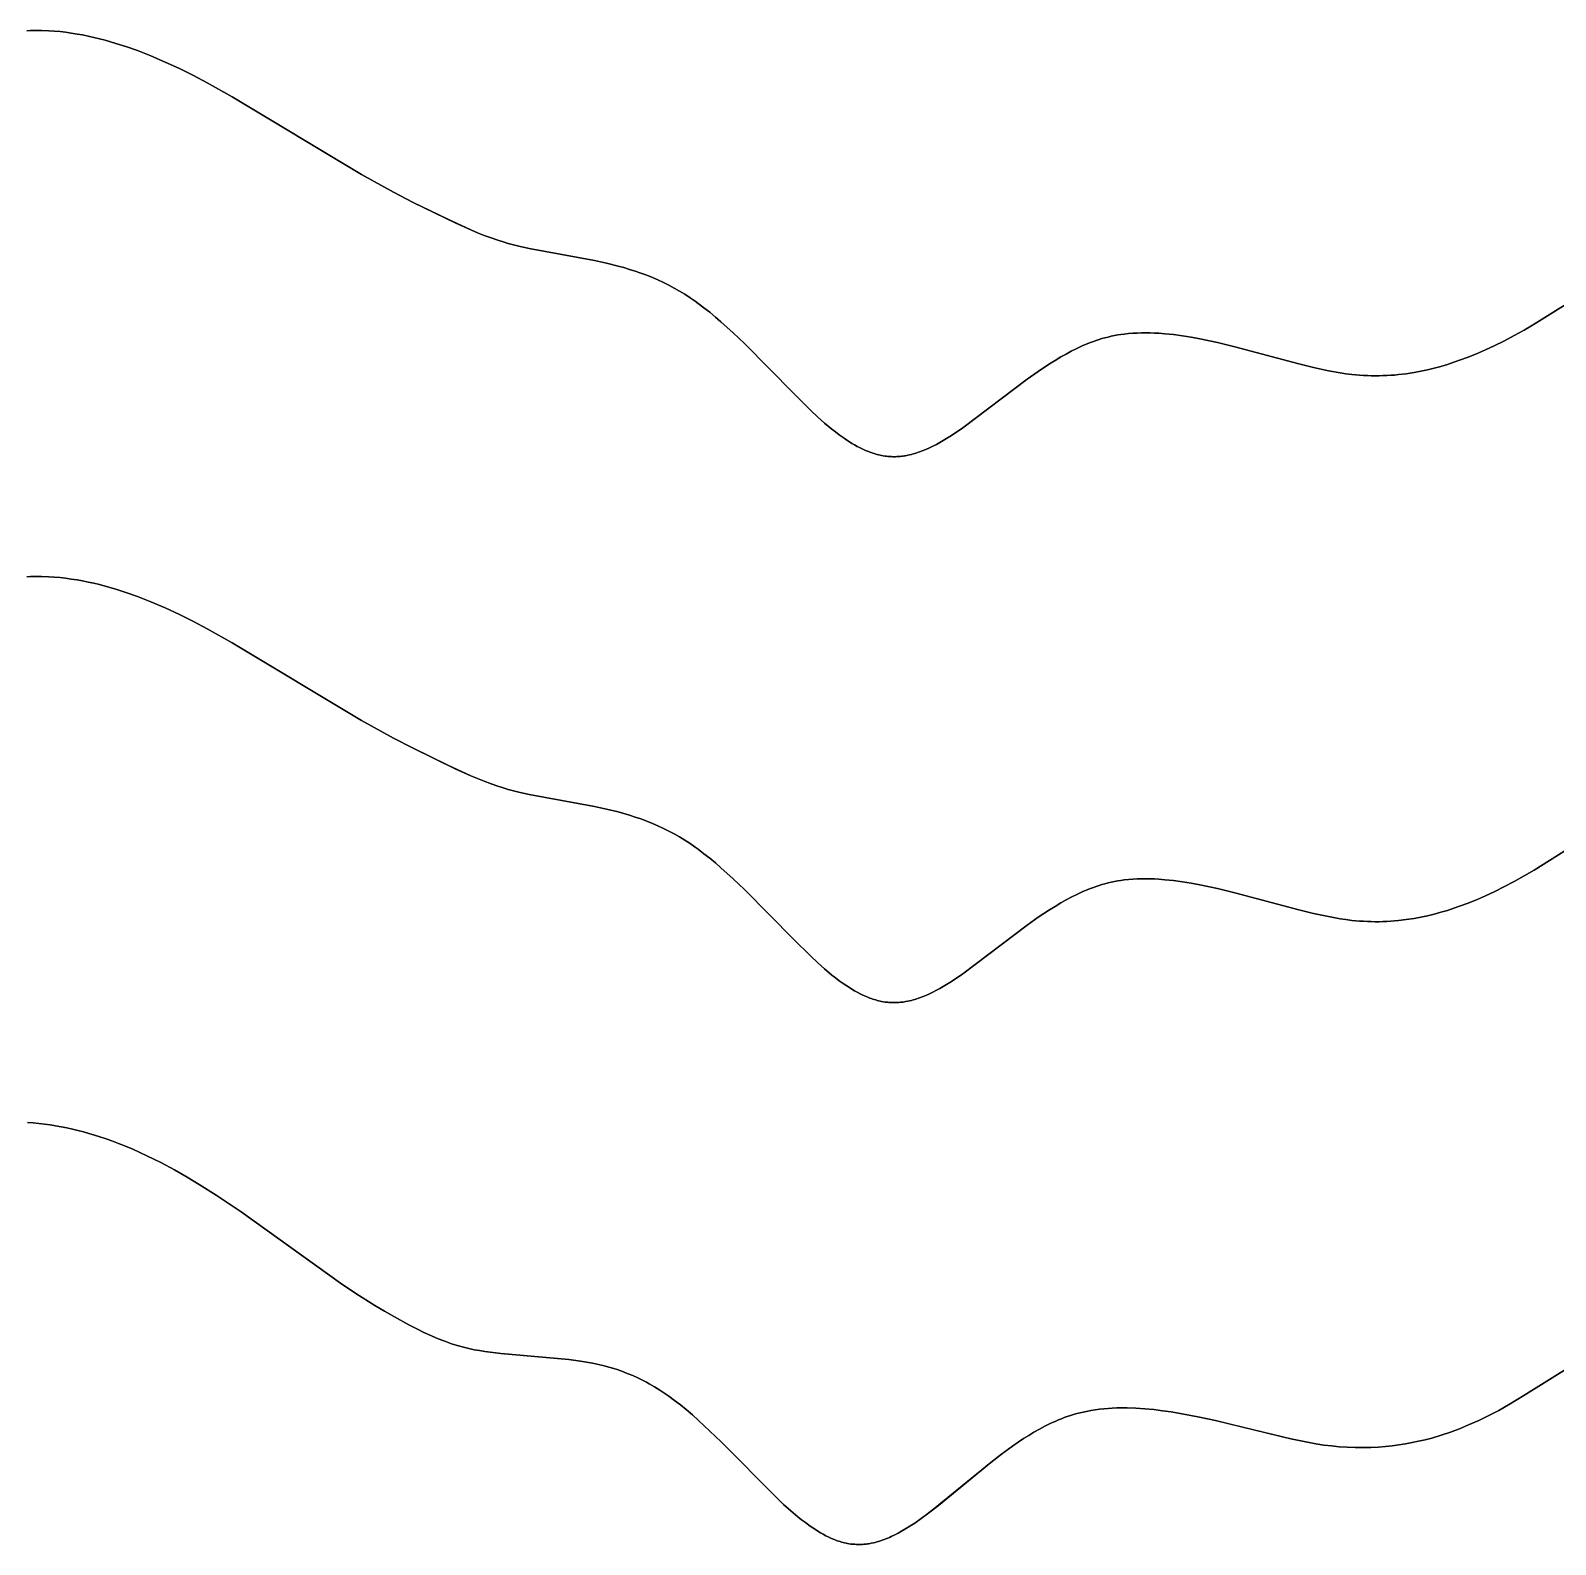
# Model space of a CAD drawing. Header units: feet. Extents: x 0 to 1.5, y 93.18 to 96.08.
# Drawn here: x 0.75 to 0.9375, y 95.1723 to 95.3585 of the extents above; entities that cross this region are included whole.
import ezdxf

# ---------------------------------------------------------------- set-up
doc = ezdxf.new("R2010")
doc.units = ezdxf.units.FT
doc.header["$MEASUREMENT"] = 0
doc.layers.add('Default', color=7, linetype='Continuous', true_color=0x000000)

msp = doc.modelspace()

# ---------------------------------------------------------------- linework, layer by layer
at = {"layer": 'Default'}
for points in [[(0.74956, 95.35842), (0.75001, 95.35844), (0.75045, 95.35845), (0.7509, 95.35845), (0.75134, 95.35845), (0.75224, 95.35842), (0.75293, 95.35837), (0.75363, 95.35831), (0.75432, 95.35823), (0.75502, 95.35814), (0.75572, 95.35802), (0.75641, 95.3579), (0.7571, 95.35776), (0.75779, 95.35761), (0.75848, 95.35744), (0.75916, 95.35726), (0.76051, 95.35687), (0.76185, 95.35644), (0.76316, 95.35598), (0.7648, 95.35533), (0.76656, 95.35457), (0.76831, 95.35376), (0.77004, 95.3529), (0.77174, 95.352), (0.7748, 95.35028), (0.79071, 95.34076), (0.79462, 95.33858), (0.79705, 95.33732), (0.80229, 95.33477), (0.80414, 95.33394), (0.80496, 95.33359), (0.80579, 95.33326), (0.80662, 95.33295), (0.80746, 95.33266), (0.8081, 95.33246), (0.80874, 95.33227), (0.80938, 95.3321), (0.81003, 95.33194), (0.81133, 95.33164), (0.81936, 95.33016), (0.82081, 95.32985), (0.82224, 95.32949), (0.82295, 95.3293), (0.82365, 95.32909), (0.82435, 95.32887), (0.82506, 95.32863), (0.82576, 95.32837), (0.82646, 95.32809), (0.82715, 95.32779), (0.82782, 95.32748), (0.82849, 95.32715), (0.82915, 95.32679), (0.8298, 95.32642), (0.83045, 95.32603), (0.83109, 95.3256), (0.83173, 95.32516), (0.83208, 95.32491), (0.8328, 95.32437), (0.83351, 95.32381), (0.83421, 95.32323), (0.83489, 95.32264), (0.83641, 95.32127), (0.83778, 95.31997), (0.84384, 95.31381), (0.84593, 95.31175), (0.84677, 95.31097), (0.84764, 95.3102), (0.84853, 95.30946), (0.84898, 95.3091), (0.84943, 95.30876), (0.85004, 95.30832), (0.85036, 95.30811), (0.85068, 95.3079), (0.851, 95.3077), (0.85132, 95.30751), (0.85165, 95.30733), (0.85199, 95.30715), (0.85233, 95.30699), (0.85267, 95.30683), (0.85302, 95.30669), (0.8532, 95.30662), (0.85338, 95.30656), (0.85356, 95.3065), (0.85374, 95.30644), (0.85392, 95.30638), (0.8541, 95.30633), (0.85428, 95.30629), (0.85447, 95.30624), (0.85465, 95.30621), (0.85484, 95.30617), (0.85507, 95.30614), (0.85523, 95.30612), (0.85539, 95.3061), (0.85555, 95.30608), (0.85571, 95.30607), (0.85587, 95.30607), (0.85602, 95.30606), (0.85618, 95.30606), (0.85634, 95.30606), (0.8565, 95.30607), (0.85666, 95.30607), (0.85681, 95.30608), (0.85697, 95.3061), (0.85713, 95.30612), (0.85729, 95.30614), (0.85745, 95.30616), (0.8576, 95.30618), (0.85787, 95.30623), (0.85809, 95.30628), (0.85831, 95.30633), (0.85852, 95.30639), (0.85874, 95.30645), (0.85896, 95.30652), (0.85919, 95.3066), (0.85942, 95.30668), (0.85964, 95.30676), (0.86009, 95.30695), (0.86053, 95.30714), (0.86096, 95.30735), (0.86139, 95.30757), (0.86181, 95.3078), (0.86222, 95.30804), (0.86303, 95.30854), (0.86384, 95.30906), (0.86463, 95.30961), (0.87255, 95.31559), (0.8739, 95.31654), (0.87528, 95.31746), (0.87597, 95.3179), (0.87667, 95.31832), (0.87732, 95.31868), (0.87797, 95.31903), (0.87863, 95.31936), (0.8793, 95.31967), (0.87998, 95.31996), (0.88033, 95.32009), (0.88068, 95.32022), (0.88103, 95.32034), (0.88138, 95.32046), (0.88173, 95.32057), (0.88208, 95.32067), (0.88248, 95.32077), (0.88287, 95.32086), (0.88327, 95.32094), (0.88367, 95.32102), (0.88407, 95.32108), (0.88447, 95.32113), (0.885, 95.32119), (0.88553, 95.32123), (0.88606, 95.32126), (0.88659, 95.32128), (0.88712, 95.32128), (0.88765, 95.32128), (0.88818, 95.32126), (0.88871, 95.32123), (0.88946, 95.32117), (0.89055, 95.32106), (0.89163, 95.32092), (0.89271, 95.32074), (0.89378, 95.32054), (0.89593, 95.32008), (0.89808, 95.31956), (0.90593, 95.31746), (0.90775, 95.31703), (0.90961, 95.31663), (0.91103, 95.31637), (0.91174, 95.31626), (0.91245, 95.31617), (0.91294, 95.31612), (0.91342, 95.31608), (0.9139, 95.31605), (0.91438, 95.31603), (0.91485, 95.31601), (0.91533, 95.316), (0.91581, 95.31601), (0.91629, 95.31602), (0.91677, 95.31604), (0.91724, 95.31607), (0.91772, 95.3161), (0.9182, 95.31615), (0.91915, 95.31626), (0.92011, 95.31641), (0.92094, 95.31656), (0.92177, 95.31674), (0.92259, 95.31694), (0.92341, 95.31716), (0.92422, 95.31741), (0.92502, 95.31767), (0.92582, 95.31795), (0.92662, 95.31824), (0.92777, 95.31871), (0.92891, 95.3192), (0.93004, 95.31973), (0.93116, 95.32028), (0.93241, 95.32094), (0.93366, 95.32163), (0.93489, 95.32235), (0.94162, 95.32658)], [(0.94162, 95.32658), (0.93489, 95.32235), (0.93366, 95.32163), (0.93241, 95.32094), (0.93116, 95.32028), (0.93004, 95.31973), (0.92891, 95.3192), (0.92777, 95.31871), (0.92662, 95.31824), (0.92582, 95.31795), (0.92502, 95.31767), (0.92422, 95.31741), (0.92341, 95.31716), (0.92259, 95.31694), (0.92177, 95.31674), (0.92094, 95.31656), (0.92011, 95.31641), (0.91915, 95.31626), (0.9182, 95.31615), (0.91772, 95.3161), (0.91724, 95.31607), (0.91677, 95.31604), (0.91629, 95.31602), (0.91581, 95.31601), (0.91533, 95.316), (0.91485, 95.31601), (0.91438, 95.31603), (0.9139, 95.31605), (0.91342, 95.31608), (0.91294, 95.31612), (0.91245, 95.31617), (0.91174, 95.31626), (0.91103, 95.31637), (0.90961, 95.31663), (0.90775, 95.31703), (0.90593, 95.31746), (0.89808, 95.31956), (0.89593, 95.32008), (0.89378, 95.32054), (0.89271, 95.32074), (0.89163, 95.32092), (0.89055, 95.32106), (0.88946, 95.32117), (0.88871, 95.32123), (0.88818, 95.32126), (0.88765, 95.32128), (0.88712, 95.32128), (0.88659, 95.32128), (0.88606, 95.32126), (0.88553, 95.32123), (0.885, 95.32119), (0.88447, 95.32113), (0.88407, 95.32108), (0.88367, 95.32102), (0.88327, 95.32094), (0.88287, 95.32086), (0.88248, 95.32077), (0.88208, 95.32067), (0.88173, 95.32057), (0.88138, 95.32046), (0.88103, 95.32034), (0.88068, 95.32022), (0.88033, 95.32009), (0.87998, 95.31996), (0.8793, 95.31967), (0.87863, 95.31936), (0.87797, 95.31903), (0.87732, 95.31868), (0.87667, 95.31832), (0.87597, 95.3179), (0.87528, 95.31746), (0.8739, 95.31654), (0.87255, 95.31559), (0.86463, 95.30961), (0.86384, 95.30906), (0.86303, 95.30854), (0.86222, 95.30804), (0.86181, 95.3078), (0.86139, 95.30757), (0.86096, 95.30735), (0.86053, 95.30714), (0.86009, 95.30695), (0.85964, 95.30676), (0.85942, 95.30668), (0.85919, 95.3066), (0.85896, 95.30652), (0.85874, 95.30645), (0.85852, 95.30639), (0.85831, 95.30633), (0.85809, 95.30628), (0.85787, 95.30623), (0.8576, 95.30618), (0.85745, 95.30616), (0.85729, 95.30614), (0.85713, 95.30612), (0.85697, 95.3061), (0.85681, 95.30608), (0.85666, 95.30607), (0.8565, 95.30607), (0.85634, 95.30606), (0.85618, 95.30606), (0.85602, 95.30606), (0.85587, 95.30607), (0.85571, 95.30607), (0.85555, 95.30608), (0.85539, 95.3061), (0.85523, 95.30612), (0.85507, 95.30614), (0.85484, 95.30617), (0.85465, 95.30621), (0.85447, 95.30624), (0.85428, 95.30629), (0.8541, 95.30633), (0.85392, 95.30638), (0.85374, 95.30644), (0.85356, 95.3065), (0.85338, 95.30656), (0.8532, 95.30662), (0.85302, 95.30669), (0.85267, 95.30683), (0.85233, 95.30699), (0.85199, 95.30715), (0.85165, 95.30733), (0.85132, 95.30751), (0.851, 95.3077), (0.85068, 95.3079), (0.85036, 95.30811), (0.85004, 95.30832), (0.84943, 95.30876), (0.84898, 95.3091), (0.84853, 95.30946), (0.84764, 95.3102), (0.84677, 95.31097), (0.84593, 95.31175), (0.84384, 95.31381), (0.83778, 95.31997), (0.83641, 95.32127), (0.83489, 95.32264), (0.83421, 95.32323), (0.83351, 95.32381), (0.8328, 95.32437), (0.83208, 95.32491), (0.83173, 95.32516), (0.83109, 95.3256), (0.83045, 95.32603), (0.8298, 95.32642), (0.82915, 95.32679), (0.82849, 95.32715), (0.82782, 95.32748), (0.82715, 95.32779), (0.82646, 95.32809), (0.82576, 95.32837), (0.82506, 95.32863), (0.82435, 95.32887), (0.82365, 95.32909), (0.82295, 95.3293), (0.82224, 95.32949), (0.82081, 95.32985), (0.81936, 95.33016), (0.81133, 95.33164), (0.81003, 95.33194), (0.80938, 95.3321), (0.80874, 95.33227), (0.8081, 95.33246), (0.80746, 95.33266), (0.80662, 95.33295), (0.80579, 95.33326), (0.80496, 95.33359), (0.80414, 95.33394), (0.80131, 95.33524), (0.79705, 95.33732), (0.79462, 95.33858), (0.79071, 95.34076), (0.7748, 95.35028), (0.77174, 95.352), (0.77004, 95.3529), (0.76831, 95.35376), (0.76656, 95.35457), (0.7648, 95.35533), (0.76316, 95.35598), (0.76185, 95.35644), (0.76051, 95.35687), (0.75916, 95.35726), (0.75848, 95.35744), (0.75779, 95.35761), (0.7571, 95.35776), (0.75641, 95.3579), (0.75572, 95.35802), (0.75502, 95.35814), (0.75432, 95.35823), (0.75363, 95.35831), (0.75293, 95.35837), (0.75224, 95.35842), (0.75134, 95.35845), (0.7509, 95.35845), (0.75045, 95.35845), (0.75001, 95.35844), (0.74956, 95.35842)], [(0.74956, 95.2913), (0.75001, 95.29132), (0.75045, 95.29134), (0.7509, 95.29134), (0.75134, 95.29133), (0.75224, 95.2913), (0.75293, 95.29126), (0.75363, 95.2912), (0.75432, 95.29112), (0.75502, 95.29102), (0.75572, 95.29091), (0.75641, 95.29079), (0.7571, 95.29065), (0.75779, 95.2905), (0.75848, 95.29033), (0.75916, 95.29015), (0.76051, 95.28976), (0.76185, 95.28933), (0.76316, 95.28886), (0.7648, 95.28822), (0.76656, 95.28746), (0.76831, 95.28665), (0.77004, 95.28579), (0.77174, 95.28489), (0.7748, 95.28317), (0.79071, 95.27364), (0.79462, 95.27147), (0.79705, 95.27021), (0.80229, 95.26766), (0.80414, 95.26683), (0.80496, 95.26648), (0.80579, 95.26615), (0.80662, 95.26584), (0.80746, 95.26555), (0.8081, 95.26535), (0.80874, 95.26516), (0.80938, 95.26499), (0.81003, 95.26483), (0.81133, 95.26453), (0.81936, 95.26304), (0.82081, 95.26273), (0.82224, 95.26238), (0.82295, 95.26219), (0.82365, 95.26198), (0.82435, 95.26176), (0.82506, 95.26152), (0.82576, 95.26125), (0.82646, 95.26098), (0.82715, 95.26068), (0.82782, 95.26037), (0.82849, 95.26003), (0.82915, 95.25968), (0.8298, 95.25931), (0.83045, 95.25892), (0.83109, 95.25849), (0.83173, 95.25805), (0.83208, 95.2578), (0.8328, 95.25725), (0.83351, 95.25669), (0.83421, 95.25612), (0.83489, 95.25553), (0.83641, 95.25416), (0.83778, 95.25285), (0.84384, 95.2467), (0.84593, 95.24464), (0.84677, 95.24386), (0.84764, 95.24309), (0.84853, 95.24234), (0.84898, 95.24199), (0.84943, 95.24164), (0.85004, 95.24121), (0.85036, 95.24099), (0.85068, 95.24079), (0.851, 95.24059), (0.85132, 95.2404), (0.85165, 95.24021), (0.85199, 95.24004), (0.85233, 95.23988), (0.85267, 95.23972), (0.85302, 95.23958), (0.8532, 95.23951), (0.85338, 95.23944), (0.85356, 95.23938), (0.85374, 95.23933), (0.85392, 95.23927), (0.8541, 95.23922), (0.85428, 95.23917), (0.85447, 95.23913), (0.85465, 95.23909), (0.85484, 95.23906), (0.85507, 95.23902), (0.85523, 95.239), (0.85539, 95.23899), (0.85555, 95.23897), (0.85571, 95.23896), (0.85587, 95.23895), (0.85602, 95.23895), (0.85618, 95.23895), (0.85634, 95.23895), (0.8565, 95.23895), (0.85666, 95.23896), (0.85681, 95.23897), (0.85697, 95.23899), (0.85713, 95.239), (0.85729, 95.23902), (0.85745, 95.23905), (0.8576, 95.23907), (0.85787, 95.23912), (0.85809, 95.23917), (0.85831, 95.23922), (0.85852, 95.23928), (0.85874, 95.23934), (0.85896, 95.23941), (0.85919, 95.23949), (0.85942, 95.23957), (0.85964, 95.23965), (0.86009, 95.23983), (0.86053, 95.24003), (0.86096, 95.24024), (0.86139, 95.24046), (0.86181, 95.24069), (0.86222, 95.24093), (0.86303, 95.24142), (0.86384, 95.24195), (0.86463, 95.2425), (0.87255, 95.24848), (0.8739, 95.24943), (0.87528, 95.25035), (0.87597, 95.25078), (0.87667, 95.2512), (0.87732, 95.25157), (0.87797, 95.25191), (0.87863, 95.25224), (0.8793, 95.25256), (0.87998, 95.25284), (0.88033, 95.25298), (0.88068, 95.25311), (0.88103, 95.25323), (0.88138, 95.25335), (0.88173, 95.25346), (0.88208, 95.25356), (0.88248, 95.25366), (0.88287, 95.25375), (0.88327, 95.25383), (0.88367, 95.2539), (0.88407, 95.25397), (0.88447, 95.25402), (0.885, 95.25408), (0.88553, 95.25412), (0.88606, 95.25415), (0.88659, 95.25417), (0.88712, 95.25417), (0.88765, 95.25416), (0.88818, 95.25415), (0.88871, 95.25412), (0.88946, 95.25406), (0.89055, 95.25395), (0.89163, 95.2538), (0.89271, 95.25363), (0.89378, 95.25343), (0.89593, 95.25297), (0.89808, 95.25244), (0.90593, 95.25035), (0.90775, 95.24991), (0.90961, 95.24952), (0.91103, 95.24926), (0.91174, 95.24915), (0.91245, 95.24906), (0.91294, 95.24901), (0.91342, 95.24897), (0.9139, 95.24894), (0.91438, 95.24891), (0.91485, 95.2489), (0.91533, 95.24889), (0.91581, 95.24889), (0.91629, 95.24891), (0.91677, 95.24892), (0.91724, 95.24895), (0.91772, 95.24899), (0.9182, 95.24903), (0.91915, 95.24915), (0.92011, 95.2493), (0.92094, 95.24945), (0.92177, 95.24963), (0.92259, 95.24983), (0.92341, 95.25005), (0.92422, 95.25029), (0.92502, 95.25055), (0.92582, 95.25083), (0.92662, 95.25113), (0.92777, 95.25159), (0.92891, 95.25209), (0.93004, 95.25261), (0.93116, 95.25317), (0.93241, 95.25383), (0.93366, 95.25452), (0.93489, 95.25523), (0.94162, 95.25947)], [(0.94162, 95.25947), (0.93489, 95.25523), (0.93366, 95.25452), (0.93241, 95.25383), (0.93116, 95.25317), (0.93004, 95.25261), (0.92891, 95.25209), (0.92777, 95.25159), (0.92662, 95.25113), (0.92582, 95.25083), (0.92502, 95.25055), (0.92422, 95.25029), (0.92341, 95.25005), (0.92259, 95.24983), (0.92177, 95.24963), (0.92094, 95.24945), (0.92011, 95.2493), (0.91915, 95.24915), (0.9182, 95.24903), (0.91772, 95.24899), (0.91724, 95.24895), (0.91677, 95.24892), (0.91629, 95.24891), (0.91581, 95.24889), (0.91533, 95.24889), (0.91485, 95.2489), (0.91438, 95.24891), (0.9139, 95.24894), (0.91342, 95.24897), (0.91294, 95.24901), (0.91245, 95.24906), (0.91174, 95.24915), (0.91103, 95.24926), (0.90961, 95.24952), (0.90775, 95.24991), (0.90593, 95.25035), (0.89808, 95.25244), (0.89593, 95.25297), (0.89378, 95.25343), (0.89271, 95.25363), (0.89163, 95.2538), (0.89055, 95.25395), (0.88946, 95.25406), (0.88871, 95.25412), (0.88818, 95.25415), (0.88765, 95.25416), (0.88712, 95.25417), (0.88659, 95.25417), (0.88606, 95.25415), (0.88553, 95.25412), (0.885, 95.25408), (0.88447, 95.25402), (0.88407, 95.25397), (0.88367, 95.2539), (0.88327, 95.25383), (0.88287, 95.25375), (0.88248, 95.25366), (0.88208, 95.25356), (0.88173, 95.25346), (0.88138, 95.25335), (0.88103, 95.25323), (0.88068, 95.25311), (0.88033, 95.25298), (0.87998, 95.25284), (0.8793, 95.25256), (0.87863, 95.25224), (0.87797, 95.25191), (0.87732, 95.25157), (0.87667, 95.2512), (0.87597, 95.25078), (0.87528, 95.25035), (0.8739, 95.24943), (0.87255, 95.24848), (0.86463, 95.2425), (0.86384, 95.24195), (0.86303, 95.24142), (0.86222, 95.24093), (0.86181, 95.24069), (0.86139, 95.24046), (0.86096, 95.24024), (0.86053, 95.24003), (0.86009, 95.23983), (0.85964, 95.23965), (0.85942, 95.23957), (0.85919, 95.23949), (0.85896, 95.23941), (0.85874, 95.23934), (0.85852, 95.23928), (0.85831, 95.23922), (0.85809, 95.23917), (0.85787, 95.23912), (0.8576, 95.23907), (0.85745, 95.23905), (0.85729, 95.23902), (0.85713, 95.239), (0.85697, 95.23899), (0.85681, 95.23897), (0.85666, 95.23896), (0.8565, 95.23895), (0.85634, 95.23895), (0.85618, 95.23895), (0.85602, 95.23895), (0.85587, 95.23895), (0.85571, 95.23896), (0.85555, 95.23897), (0.85539, 95.23899), (0.85523, 95.239), (0.85507, 95.23902), (0.85484, 95.23906), (0.85465, 95.23909), (0.85447, 95.23913), (0.85428, 95.23917), (0.8541, 95.23922), (0.85392, 95.23927), (0.85374, 95.23933), (0.85356, 95.23938), (0.85338, 95.23944), (0.8532, 95.23951), (0.85302, 95.23958), (0.85267, 95.23972), (0.85233, 95.23988), (0.85199, 95.24004), (0.85165, 95.24021), (0.85132, 95.2404), (0.851, 95.24059), (0.85068, 95.24079), (0.85036, 95.24099), (0.85004, 95.24121), (0.84943, 95.24164), (0.84898, 95.24199), (0.84853, 95.24234), (0.84764, 95.24309), (0.84677, 95.24386), (0.84593, 95.24464), (0.84384, 95.2467), (0.83778, 95.25285), (0.83641, 95.25416), (0.83489, 95.25553), (0.83421, 95.25612), (0.83351, 95.25669), (0.8328, 95.25725), (0.83208, 95.2578), (0.83173, 95.25805), (0.83109, 95.25849), (0.83045, 95.25892), (0.8298, 95.25931), (0.82915, 95.25968), (0.82849, 95.26003), (0.82782, 95.26037), (0.82715, 95.26068), (0.82646, 95.26098), (0.82576, 95.26125), (0.82506, 95.26152), (0.82435, 95.26176), (0.82365, 95.26198), (0.82295, 95.26219), (0.82224, 95.26238), (0.82081, 95.26273), (0.81936, 95.26304), (0.81133, 95.26453), (0.81003, 95.26483), (0.80938, 95.26499), (0.80874, 95.26516), (0.8081, 95.26535), (0.80746, 95.26555), (0.80662, 95.26584), (0.80579, 95.26615), (0.80496, 95.26648), (0.80414, 95.26683), (0.80131, 95.26812), (0.79705, 95.27021), (0.79462, 95.27147), (0.79071, 95.27364), (0.7748, 95.28317), (0.77174, 95.28489), (0.77004, 95.28579), (0.76831, 95.28665), (0.76656, 95.28746), (0.7648, 95.28822), (0.76316, 95.28886), (0.76185, 95.28933), (0.76051, 95.28976), (0.75916, 95.29015), (0.75848, 95.29033), (0.75779, 95.2905), (0.7571, 95.29065), (0.75641, 95.29079), (0.75572, 95.29091), (0.75502, 95.29102), (0.75432, 95.29112), (0.75363, 95.2912), (0.75293, 95.29126), (0.75224, 95.2913), (0.75134, 95.29133), (0.7509, 95.29134), (0.75045, 95.29134), (0.75001, 95.29132), (0.74956, 95.2913)], [(0.74962, 95.2242), (0.75032, 95.22415), (0.75101, 95.22409), (0.75171, 95.22401), (0.7524, 95.22392), (0.75309, 95.22381), (0.75378, 95.22369), (0.75447, 95.22355), (0.75515, 95.2234), (0.75583, 95.22323), (0.75651, 95.22306), (0.75718, 95.22287), (0.75785, 95.22267), (0.75917, 95.22224), (0.75999, 95.22195), (0.76081, 95.22164), (0.76169, 95.22129), (0.76257, 95.22091), (0.76345, 95.22053), (0.76432, 95.22012), (0.76604, 95.21927), (0.76772, 95.21837), (0.76925, 95.2175), (0.77075, 95.21659), (0.77281, 95.21528), (0.77589, 95.21321), (0.78813, 95.20447), (0.79001, 95.2032), (0.79235, 95.20171), (0.79354, 95.201), (0.79474, 95.2003), (0.79651, 95.19934), (0.79748, 95.19884), (0.79838, 95.1984), (0.7993, 95.19798), (0.80011, 95.19763), (0.80093, 95.19731), (0.80135, 95.19716), (0.80176, 95.19701), (0.80218, 95.19688), (0.80261, 95.19675), (0.80325, 95.19658), (0.80389, 95.19642), (0.80454, 95.19628), (0.8052, 95.19616), (0.80585, 95.19605), (0.80651, 95.19596), (0.80783, 95.1958), (0.81617, 95.19508), (0.81764, 95.19487), (0.81837, 95.19475), (0.8191, 95.19461), (0.81982, 95.19446), (0.82055, 95.19428), (0.82127, 95.19408), (0.82199, 95.19387), (0.82269, 95.19363), (0.82338, 95.19337), (0.82407, 95.19309), (0.82475, 95.19279), (0.82508, 95.19263), (0.82542, 95.19246), (0.82575, 95.19229), (0.82608, 95.1921), (0.82674, 95.19172), (0.82739, 95.19131), (0.82775, 95.19107), (0.82848, 95.19056), (0.8292, 95.19003), (0.82991, 95.18948), (0.83061, 95.18891), (0.83139, 95.18825), (0.83215, 95.18757), (0.83354, 95.18628), (0.83491, 95.18495), (0.84176, 95.17805), (0.8426, 95.17726), (0.84347, 95.17648), (0.84436, 95.17573), (0.84481, 95.17536), (0.84527, 95.17502), (0.84587, 95.17458), (0.84619, 95.17436), (0.8465, 95.17416), (0.84682, 95.17396), (0.84714, 95.17376), (0.84747, 95.17358), (0.8478, 95.1734), (0.84814, 95.17324), (0.84849, 95.17308), (0.84883, 95.17294), (0.84901, 95.17287), (0.84919, 95.1728), (0.84937, 95.17274), (0.84955, 95.17269), (0.84973, 95.17263), (0.84991, 95.17258), (0.85009, 95.17254), (0.85028, 95.1725), (0.85046, 95.17246), (0.85065, 95.17243), (0.85088, 95.17239), (0.85103, 95.17237), (0.85119, 95.17236), (0.85135, 95.17235), (0.8515, 95.17234), (0.85166, 95.17233), (0.85182, 95.17233), (0.85197, 95.17233), (0.85213, 95.17233), (0.85229, 95.17234), (0.85244, 95.17235), (0.8526, 95.17237), (0.85275, 95.17238), (0.85291, 95.1724), (0.85307, 95.17242), (0.85322, 95.17245), (0.85338, 95.17248), (0.85364, 95.17253), (0.85385, 95.17259), (0.85407, 95.17264), (0.85428, 95.1727), (0.85449, 95.17277), (0.85472, 95.17285), (0.85494, 95.17293), (0.85516, 95.17301), (0.85539, 95.1731), (0.85561, 95.1732), (0.85583, 95.1733), (0.85626, 95.17351), (0.85669, 95.17373), (0.85711, 95.17396), (0.85752, 95.1742), (0.85793, 95.17445), (0.85872, 95.17497), (0.85951, 95.17552), (0.86028, 95.17609), (0.86163, 95.17713), (0.86808, 95.18241), (0.8694, 95.18344), (0.87074, 95.18442), (0.87142, 95.18489), (0.87211, 95.18534), (0.87274, 95.18574), (0.87338, 95.18613), (0.87404, 95.1865), (0.8747, 95.18686), (0.87538, 95.18719), (0.87606, 95.18751), (0.87641, 95.18765), (0.87676, 95.18779), (0.87711, 95.18793), (0.87746, 95.18805), (0.87785, 95.18818), (0.87825, 95.1883), (0.87864, 95.18842), (0.87904, 95.18852), (0.87944, 95.18861), (0.87984, 95.1887), (0.88036, 95.18879), (0.88089, 95.18888), (0.88142, 95.18895), (0.88195, 95.18901), (0.88248, 95.18905), (0.88301, 95.18908), (0.88355, 95.18911), (0.88408, 95.18912), (0.88483, 95.18912), (0.88592, 95.18908), (0.88701, 95.18901), (0.8881, 95.18891), (0.88918, 95.18878), (0.89026, 95.18863), (0.89135, 95.18845), (0.89352, 95.18804), (0.89568, 95.18756), (0.90511, 95.18529), (0.90517, 95.18528), (0.9066, 95.18498), (0.90804, 95.18471), (0.909, 95.18456), (0.90996, 95.18444), (0.91092, 95.18435), (0.91188, 95.18428), (0.91285, 95.18425), (0.91381, 95.18424), (0.91478, 95.18426), (0.91575, 95.18431), (0.91658, 95.18437), (0.9174, 95.18446), (0.91822, 95.18457), (0.91904, 95.1847), (0.91986, 95.18485), (0.92067, 95.18502), (0.92147, 95.18521), (0.92228, 95.18542), (0.92343, 95.18577), (0.92457, 95.18615), (0.92569, 95.18656), (0.9268, 95.18702), (0.92806, 95.18758), (0.9293, 95.18818), (0.93052, 95.18882), (0.93171, 95.18949), (0.93359, 95.19063), (0.94274, 95.19635)], [(0.94274, 95.19635), (0.93359, 95.19063), (0.93171, 95.18949), (0.93052, 95.18882), (0.9293, 95.18818), (0.92806, 95.18758), (0.9268, 95.18702), (0.92569, 95.18656), (0.92457, 95.18615), (0.92343, 95.18577), (0.92228, 95.18542), (0.92147, 95.18521), (0.92067, 95.18502), (0.91986, 95.18485), (0.91904, 95.1847), (0.91822, 95.18457), (0.9174, 95.18446), (0.91658, 95.18437), (0.91575, 95.18431), (0.91478, 95.18426), (0.91381, 95.18424), (0.91285, 95.18425), (0.91188, 95.18428), (0.91092, 95.18435), (0.90996, 95.18444), (0.909, 95.18456), (0.90804, 95.18471), (0.9066, 95.18498), (0.90517, 95.18528), (0.90511, 95.18529), (0.89782, 95.18706), (0.89568, 95.18756), (0.89352, 95.18804), (0.89135, 95.18845), (0.89026, 95.18863), (0.88918, 95.18878), (0.8881, 95.18891), (0.88701, 95.18901), (0.88592, 95.18908), (0.88483, 95.18912), (0.88408, 95.18912), (0.88355, 95.18911), (0.88301, 95.18908), (0.88248, 95.18905), (0.88195, 95.18901), (0.88142, 95.18895), (0.88089, 95.18888), (0.88036, 95.18879), (0.87984, 95.1887), (0.87944, 95.18861), (0.87904, 95.18852), (0.87864, 95.18842), (0.87825, 95.1883), (0.87785, 95.18818), (0.87746, 95.18805), (0.87711, 95.18793), (0.87676, 95.18779), (0.87641, 95.18765), (0.87606, 95.18751), (0.87538, 95.18719), (0.8747, 95.18686), (0.87404, 95.1865), (0.87338, 95.18613), (0.87274, 95.18574), (0.87211, 95.18534), (0.87142, 95.18489), (0.87074, 95.18442), (0.8694, 95.18344), (0.86808, 95.18241), (0.86104, 95.17667), (0.86028, 95.17609), (0.85951, 95.17552), (0.85872, 95.17497), (0.85793, 95.17445), (0.85752, 95.1742), (0.85711, 95.17396), (0.85669, 95.17373), (0.85626, 95.17351), (0.85583, 95.1733), (0.85561, 95.1732), (0.85539, 95.1731), (0.85516, 95.17301), (0.85494, 95.17293), (0.85472, 95.17285), (0.85449, 95.17277), (0.85428, 95.1727), (0.85407, 95.17264), (0.85385, 95.17259), (0.85364, 95.17253), (0.85338, 95.17248), (0.85322, 95.17245), (0.85307, 95.17242), (0.85291, 95.1724), (0.85275, 95.17238), (0.8526, 95.17237), (0.85244, 95.17235), (0.85229, 95.17234), (0.85213, 95.17233), (0.85197, 95.17233), (0.85182, 95.17233), (0.85166, 95.17233), (0.8515, 95.17234), (0.85135, 95.17235), (0.85119, 95.17236), (0.85103, 95.17237), (0.85088, 95.17239), (0.85065, 95.17243), (0.85046, 95.17246), (0.85028, 95.1725), (0.85009, 95.17254), (0.84991, 95.17258), (0.84973, 95.17263), (0.84955, 95.17269), (0.84937, 95.17274), (0.84919, 95.1728), (0.84901, 95.17287), (0.84883, 95.17294), (0.84849, 95.17308), (0.84814, 95.17324), (0.8478, 95.1734), (0.84747, 95.17358), (0.84714, 95.17376), (0.84682, 95.17396), (0.8465, 95.17416), (0.84619, 95.17436), (0.84587, 95.17458), (0.84527, 95.17502), (0.84481, 95.17536), (0.84436, 95.17573), (0.84347, 95.17648), (0.8426, 95.17726), (0.84176, 95.17805), (0.83491, 95.18495), (0.83354, 95.18628), (0.83215, 95.18757), (0.83139, 95.18825), (0.83061, 95.18891), (0.82991, 95.18948), (0.8292, 95.19003), (0.82848, 95.19056), (0.82775, 95.19107), (0.82739, 95.19131), (0.82674, 95.19172), (0.82608, 95.1921), (0.82575, 95.19229), (0.82542, 95.19246), (0.82508, 95.19263), (0.82475, 95.19279), (0.82407, 95.19309), (0.82338, 95.19337), (0.82269, 95.19363), (0.82199, 95.19387), (0.82127, 95.19408), (0.82055, 95.19428), (0.81982, 95.19446), (0.8191, 95.19461), (0.81837, 95.19475), (0.81764, 95.19487), (0.81617, 95.19508), (0.80783, 95.1958), (0.80651, 95.19596), (0.80585, 95.19605), (0.8052, 95.19616), (0.80454, 95.19628), (0.80389, 95.19642), (0.80325, 95.19658), (0.80261, 95.19675), (0.80218, 95.19688), (0.80176, 95.19701), (0.80135, 95.19716), (0.80093, 95.19731), (0.80011, 95.19763), (0.7993, 95.19798), (0.79838, 95.1984), (0.79748, 95.19884), (0.79651, 95.19934), (0.79474, 95.2003), (0.79354, 95.201), (0.79235, 95.20171), (0.79001, 95.2032), (0.78813, 95.20447), (0.77589, 95.21321), (0.77281, 95.21528), (0.77075, 95.21659), (0.76925, 95.2175), (0.76772, 95.21837), (0.76604, 95.21927), (0.76432, 95.22012), (0.76345, 95.22053), (0.76257, 95.22091), (0.76169, 95.22129), (0.76081, 95.22164), (0.75999, 95.22195), (0.75917, 95.22224), (0.75785, 95.22267), (0.75718, 95.22287), (0.75651, 95.22306), (0.75583, 95.22323), (0.75515, 95.2234), (0.75447, 95.22355), (0.75378, 95.22369), (0.75309, 95.22381), (0.7524, 95.22392), (0.75171, 95.22401), (0.75101, 95.22409), (0.75032, 95.22415), (0.74962, 95.2242)]]:
    msp.add_lwpolyline(points, dxfattribs=at)

doc.saveas('drawing.dxf')
